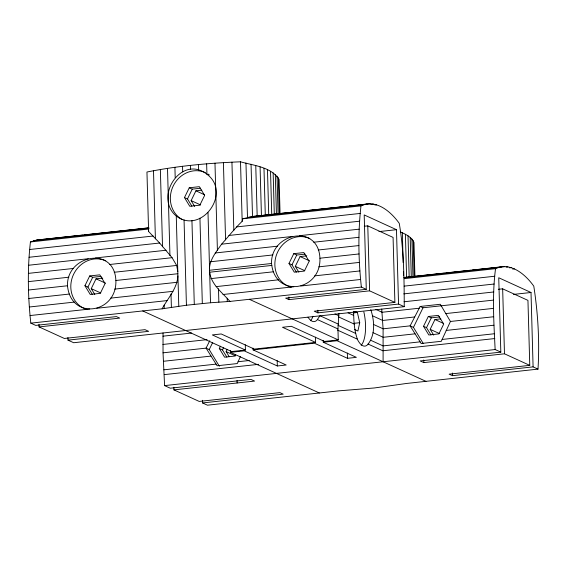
<?xml version="1.0" encoding="UTF-8"?>
<svg xmlns="http://www.w3.org/2000/svg" width="567" height="567" viewBox="0 0 567 567"><rect width="100%" height="100%" fill="white"/><g stroke="black" fill="none" stroke-linecap="round" stroke-linejoin="round"><path stroke-width="0.85" d="M38.974 324.281L39.052 326.911L119.701 318.108L116.377 316.592L35.721 325.394L30.816 323.147C27.868 296.201 27.351 268.914 30.434 241.953L36.536 240.068L148.625 227.835M173.849 387.247L173.927 389.876L254.576 381.074L250.919 379.401L170.263 388.204L164.579 385.61L163.034 352.83L163.027 332.928M404.243 306.662L398.551 304.061L396.475 229.685L364.198 214.936L366.275 289.319L361.37 287.079C358.422 260.125 357.905 232.839 360.988 205.878C376.084 198.769 390.996 211.725 399.253 223.355C403.959 250.883 404.158 278.829 404.243 306.662L73.689 342.737L67.997 340.136L67.92 337.478M538.005 369.117L533.093 366.877L531.017 292.494L498.74 277.752L500.817 352.128L495.133 349.534C493.843 322.616 492.05 295.542 495.53 268.687C510.626 261.578 525.538 274.534 533.795 286.165C538.012 313.572 539.671 341.419 538.005 369.117L406.596 383.455L374.411 387.956L338.733 390.861L207.451 405.192L202.539 402.946L202.469 400.295M370.79 309.61C374.468 320.823 375.595 334.906 367.707 344.58A26.181 9.653 83.8 0 1 357.72 340.023C354.205 330.93 353.744 320.979 353.631 311.326M315.458 337.124L315.599 342.397L282.494 327.272L291.367 326.301L324.473 341.426L338.258 339.924L337.953 328.938L338.896 313.416M319.937 258.212C321.156 291.232 274.945 298.611 271.55 263.499C270.487 232.846 318.427 223.256 319.937 258.212L359.046 253.945M115.888 280.488C117.093 313.508 70.903 320.879 67.494 285.761C66.452 255.107 114.364 245.532 115.888 280.488L177.861 273.726L176.266 216.006C153.529 197.295 181.27 154.061 206.927 174.246C232.094 192.745 201.292 235.17 176.266 216.006M30.816 323.147L162.098 308.824C168.144 297.632 178.407 287.256 177.861 273.726M162.098 308.824L186.43 305.23L210.513 302.757L209.655 272.217C208.096 261.259 215.8 252.584 221.577 244.186C228.444 236.559 234.752 228.444 242.173 221.307L242.676 218.791L252.896 216.459L367.09 203.992M353.695 311.722L355.303 311.545L357.387 312.495L359.726 322.701L357.905 331.008L354.439 329.427M240.436 356.459L237.29 363.56L217.126 365.758L206.062 348.131L209.769 340.732M442.118 339.456L441.339 341.291L421.182 343.489L410.111 325.862L420.147 306.471L440.311 304.266L450.439 321.468L442.118 339.456L494.431 333.743M84.93 285.74L89.714 275.938L99.792 274.839L105.093 283.543L100.309 293.345L90.231 294.443L84.93 285.74L87.92 287.108L92.336 294.365M87.92 287.108L92.705 277.306L101.11 276.384M94.781 294.429L91.252 288.631L96.036 278.822L102.755 278.092M184.473 197.578L189.258 187.776L199.336 186.671L204.637 195.381L199.853 205.183L189.775 206.282L184.473 197.578L187.471 198.946L191.887 206.204M187.471 198.946L192.248 189.144L200.654 188.223M194.658 206.423L191.129 200.619L195.913 190.81L201.795 190.172M219.379 366.261L209.223 349.577L212.668 342.518M235.418 354.573L234.688 356.083L224.603 357.182L219.301 348.478L220.407 346.217M226.885 357.175L222.462 349.924L223.568 347.656M229.217 356.671L226.127 351.597L227.232 349.329M288.979 263.471L293.763 253.669L303.841 252.57L309.143 261.274L304.359 271.076L294.28 272.174L288.979 263.471L291.977 264.839L296.392 272.096M291.977 264.839L296.754 255.037L305.159 254.115M298.837 272.16L295.301 266.362L300.085 256.553L306.804 255.823M423.152 343.347L413.442 327.386L423.003 307.775L493.488 300.106M423.521 326.287L428.305 316.478L438.383 315.38L443.685 324.083L438.901 333.892L428.822 334.991L423.521 326.287L426.519 327.655L430.934 334.906M426.519 327.655L431.296 317.846L439.701 316.932M433.712 335.125L430.176 329.328L434.96 319.519L440.842 318.881M338.456 324.182L319.958 315.734L317.01 320.072A26.181 9.653 83.8 0 1 307.994 317.151M280.084 214.425L279.106 179.441C271.097 166.84 253.69 165.564 240.507 161.808C209.145 163.062 177.755 165.819 146.952 172.021L148.611 231.513L159.653 243.023L172.063 257.687L176.663 265.448L177.818 271.586M36.536 240.068L82.676 235.163M84.426 234.972L148.483 227.984M252.896 216.459L347.507 206.26M349.258 206.076L370.23 203.787M33.453 240.769L149.249 228.132M247.949 217.359L364.007 204.694M370.775 204.347L373.419 204.056M30.434 241.953L148.611 229.054L148.611 231.513M242.676 218.791L360.988 205.878M374.886 205.013L376.637 204.822M29.647 249.508L153.154 236.028M236.574 226.92L360.201 213.433M29.045 257.276L159.653 243.023M228.87 235.468L359.598 221.201M364.283 226.247L367.785 225.864L393.073 237.417L394.894 302.388L314.238 311.191L317.896 312.864L398.551 304.061M28.626 265.243L88.31 258.729M95.32 257.964L166.117 250.238M221.577 244.186L292.366 236.46M299.376 235.695L359.18 229.167M378.94 231.598L396.475 229.685M28.393 273.372L73.526 268.446M109.651 264.498L172.063 257.687M215.169 252.988L277.575 246.177M313.7 242.229L358.946 237.297M28.35 281.636L68.869 277.213M114.215 272.266L176.663 265.448M210.499 261.756L272.918 254.944M318.264 249.997L358.904 245.561M28.492 290.02L67.494 285.761M209.592 270.261L271.55 263.499M271.862 265.427L209.655 272.217C211.243 284.669 222.25 292.529 229.961 301.417L361.37 287.079M28.818 298.483L69.337 294.06M114.683 289.113L177.117 282.295M210.981 278.603L273.386 271.791M318.739 266.844L359.372 262.408M29.335 307.002L74.461 302.083M110.586 298.136L172.978 291.332M216.133 286.618L278.51 279.815M314.642 275.867L359.889 270.934M30.03 315.557L89.721 309.043M96.73 308.278L167.52 300.553M222.98 294.5L293.77 286.774M300.779 286.009L360.584 279.481M403.988 277.469L501.632 266.809M404.151 277.575L444.4 273.188M446.151 272.996L465.401 270.891M467.151 270.7L470.653 270.324M472.403 270.133L504.772 266.596M404.349 277.795L498.549 267.504M506.196 267.064L507.961 266.873M404.193 278.659L495.53 268.687M509.428 267.822L511.179 267.631M512.667 269.07L514.425 268.878M366.275 289.319L285.626 298.122L288.95 299.638L369.606 290.836L394.894 302.388M404.143 286.129L494.743 276.242M403.739 293.883L494.141 284.017M498.28 289.305L502.66 288.83L527.948 300.375L529.769 365.354L449.114 374.156L452.438 375.673L533.093 366.877M404.058 301.764L493.722 291.977M67.997 340.136L148.653 331.334L144.989 329.661L64.34 338.464L39.052 326.911M513.482 294.408L531.017 292.494M353.354 312.934L357.387 312.495M162.935 336.181L191.639 333.049M419.176 308.221L382.094 312.268L375.9 309.433M354.077 323.318L359.726 322.701M162.892 344.452L207.047 339.633M414.555 316.981L382.725 320.461L372.519 315.798M445.712 313.586L493.446 308.377M163.034 352.83L206.062 348.131L209.223 349.577M450.439 321.468L493.588 316.755M245.284 344.743L245.433 350.052L231.648 351.554L142.721 310.936M315.599 342.397L254.307 349.088L221.201 333.963L212.327 334.927L245.433 350.052M230.386 350.668L230.429 352.355L244.221 350.853L277.327 365.977L286.2 365.006L253.088 349.882L253.045 348.131M253.088 349.882L314.387 343.198L347.493 358.316L356.367 357.352L323.261 342.227L323.211 340.455M323.261 342.227L337.046 340.724L425.973 381.343M163.36 361.292L210.981 356.097M415.03 333.828L383.2 337.301L372.994 332.645M446.179 330.433L493.914 325.217M163.877 369.819L216.062 364.12M238.069 361.725L249.282 360.499M420.119 341.851L383.03 345.898L370.648 340.243M164.267 374.624L258.694 364.319M494.821 338.549L382.789 350.775L368.047 344.034M164.579 385.61L495.133 349.534M500.817 352.128L420.168 360.931L423.825 362.604L504.481 353.801L529.769 365.354M202.539 402.946L283.195 394.15L279.864 392.626L199.215 401.429L173.927 389.876M210.513 302.757L229.961 301.417M257.482 216.091L259.863 216.176M39.676 239.855L42.064 240.068M400.252 231.868C405.483 234.192 411.564 236.822 413.981 242.407L414.931 276.526M189.258 187.776L192.248 189.144M195.913 190.81L204.602 194.786M191.129 200.619L200.612 204.949M420.147 306.471L423.003 307.775M293.763 253.669L296.754 255.037M300.085 256.553L309.568 260.884M428.305 316.478L431.296 317.846M434.96 319.519L443.649 323.488M295.301 266.362L304.784 270.693M430.176 329.328L439.659 333.658M413.442 327.386L410.111 325.862L383.094 328.817L373.61 324.48M348.06 312.807L353.645 315.365M334.948 313.905L338.903 315.713M338.478 316.875L354.283 324.097M338.045 325.352L355.743 333.439M317.35 319.526L337.953 328.938M337.528 330.1L357.345 339.151M249.338 299.305L338.258 339.924M89.714 275.938L92.705 277.306M96.036 278.822L105.519 283.153M91.252 288.631L100.735 292.962M230.429 352.355L319.356 392.981M219.301 348.478L222.462 349.924M226.127 351.597L235.61 355.927M381.733 309.065L383.094 328.817L383.101 361.76M502.66 288.83L504.481 353.801M452.367 373.022L452.438 375.673M423.755 359.967L423.825 362.604M413.18 240.72L414.186 276.767M411.918 239.061L412.96 276.547M410.196 237.431L411.288 276.675M408.02 235.829L409.176 277.242M405.405 234.27L406.61 277.554M402.343 232.753L403.18 262.62M403.421 271.409L403.548 275.796M367.785 225.864L369.606 290.836M347.344 353.05L347.493 358.316M317.825 310.206L317.896 312.864M288.879 297.009L288.95 299.638M278.305 177.755L279.318 213.646M277.043 176.096L278.099 214.057M275.321 174.466L276.434 214.269M273.145 172.864L274.3 214.191M277.178 360.662L277.327 365.977M270.53 171.305L271.735 214.546M267.468 169.788L268.744 215.467M263.981 168.314L265.292 215.134M260.076 166.896L261.43 215.354M255.76 165.536L257.177 216.112M251.053 164.224L252.513 216.53M245.965 162.984L247.488 217.494M240.507 161.808L242.173 221.307M231.938 162.176L233.838 230.308M237.041 380.4L237.112 382.98M223.412 162.63L225.574 239.891M227.204 298.256L227.296 301.559M214.978 163.19L217.409 250.437M218.486 288.816L218.855 302.112M207.997 212.54L209.542 268.304M206.643 163.835L206.927 174.246M198.443 164.572L198.599 170.1M199.938 218.167L202.32 303.501M190.406 165.394L190.512 169.313M191.944 220.606L194.283 304.323M182.553 166.301L182.702 171.836M184.048 219.904L186.43 305.23M174.912 167.293L175.196 177.712M177.932 275.867L178.782 306.223M167.506 168.371L169.944 255.618M171.014 293.997L171.39 307.293M160.362 169.512L162.523 246.773M164.154 305.138L164.246 308.441M153.501 170.731L155.408 238.87M363.851 311.928A26.181 9.653 83.8 0 1 361.172 345.296M291.211 287.306A26.181 23.771 -65.4 0 1 276.724 254.193A26.181 23.771 -65.4 0 1 309.837 238.509M87.162 309.575A26.181 23.771 -65.4 0 1 84.228 308.505M83.533 308.172A26.181 23.771 -65.4 0 1 73.512 274.485A26.181 23.771 -65.4 0 1 105.788 260.777M312.977 316.273A26.181 9.653 83.8 0 1 310.482 320.78M208.061 174.09A26.181 23.771 -65.4 0 1 209.358 174.976M182.39 219.656A26.181 23.771 -65.4 0 1 173.24 185.941A26.181 23.771 -65.4 0 1 205.332 172.616"/></g></svg>
